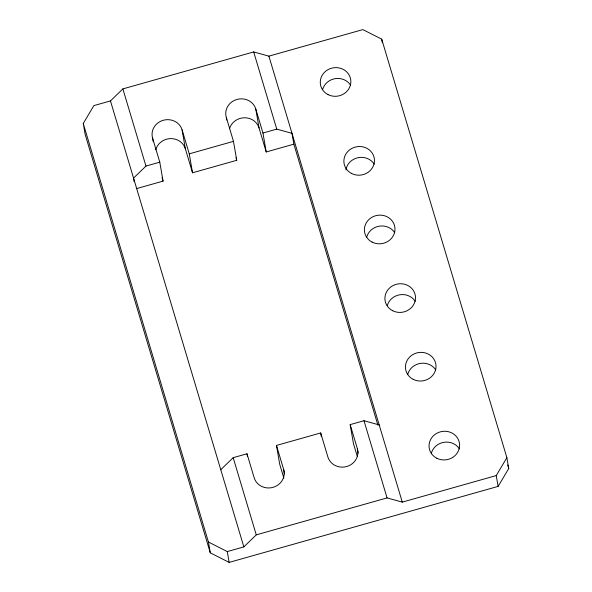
<?xml version="1.0" encoding="UTF-8"?>
<svg xmlns="http://www.w3.org/2000/svg" width="592" height="592" viewBox="0 0 592 592"><rect width="100%" height="100%" fill="white"/><g stroke="black" fill="none" stroke-linecap="round" stroke-linejoin="round"><path stroke-width="0.89" d="M83.25 123.491L93.884 105.605L110.467 100.914L122.877 88.896L253.687 51.933L268.901 56.151L362.859 29.6L381.707 39.161L506.878 457.683L508.75 468.509L498.116 486.395L229.141 562.4L210.293 552.839L85.122 134.317L83.25 123.491L208.428 542.013L210.293 552.839M498.116 486.395L496.244 475.576L506.878 457.683M262.952 133.022L276.767 129.123L291.989 133.333L293.861 144.159L266.222 151.974L262.952 133.022L255.774 109.009A15.325 14.312 -9.8 0 0 236.926 99.456A15.325 14.312 -9.8 0 0 226.292 117.342L233.477 141.355L236.748 160.299L192.533 172.79L189.262 153.846L182.077 129.833A15.325 14.312 -9.8 0 0 163.237 120.28A15.325 14.312 -9.8 0 0 152.603 138.165L159.781 162.178L145.965 166.078L133.548 178.103L134.177 181.714M220.764 469.7L233.181 457.675L246.997 453.775L254.175 477.788A15.325 14.312 -9.8 0 0 273.023 487.349A15.325 14.312 -9.8 0 0 283.657 469.456L276.471 445.443L320.686 432.952L327.872 456.965A15.325 14.312 -9.8 0 0 346.712 466.526A15.325 14.312 -9.8 0 0 357.346 448.64L350.168 424.619L363.984 420.72L379.206 424.93M208.428 542.013L227.269 551.574L243.852 546.89L256.262 534.865L387.064 497.909L402.286 502.12L496.244 475.576M189.262 153.846L233.477 141.355M136.286 188.685L163.059 181.122L159.781 162.178M507.692 464.972L508.75 468.509M268.901 56.151L402.286 502.12M293.861 144.159L377.903 425.152M253.687 51.933L276.767 129.123M363.984 420.72L387.064 497.909M255.774 109.009L259.044 127.953L266.222 151.974M357.287 456.432L353.439 443.571L350.168 424.619M235.979 157.724L236.748 160.299M182.077 129.833L185.348 148.777L192.533 172.79M283.849 478.114L279.742 464.387L276.471 445.443M162.03 177.689L163.059 181.122M122.877 88.896L145.965 166.078M233.181 457.675L256.262 534.865M110.467 100.914L243.852 546.89M381.707 39.161L382.328 42.765M357.346 448.64L358.123 453.146M320.686 432.952L321.308 436.563M226.292 117.342L226.758 120.05M283.657 469.456L284.434 473.97M246.997 453.775L247.463 456.484M227.269 551.574L229.141 562.4M152.603 138.165L153.224 141.769M155.792 149.687A15.325 14.312 -9.8 0 1 170.459 138.609A15.325 14.312 -9.8 0 1 185.348 148.777M229.489 128.864A15.325 14.312 -9.8 0 1 244.156 117.786A15.325 14.312 -9.8 0 1 259.044 127.953M345.898 169.911A15.325 14.312 -9.8 0 1 358.101 157.679A15.325 14.312 -9.8 0 1 374.211 164.11M407.777 374.262A15.325 14.312 -9.8 0 1 420.453 363.37A15.325 14.312 -9.8 0 1 435.771 369.948M431.376 453.169A15.325 14.312 -9.8 0 1 444.052 442.276A15.325 14.312 -9.8 0 1 459.37 448.847M322.618 89.533A15.325 14.312 -9.8 0 1 335.287 78.632A15.325 14.312 -9.8 0 1 350.612 85.211M366.737 237.044A15.325 14.312 -9.8 0 1 379.405 226.151A15.325 14.312 -9.8 0 1 394.731 232.723M387.257 305.657A15.325 14.312 -9.8 0 1 399.926 294.764A15.325 14.312 -9.8 0 1 415.251 301.335M351.641 173.508A15.325 14.312 -9.8 0 0 374.462 160.388A15.325 14.312 -9.8 0 0 351.382 148.688A15.325 14.312 -9.8 0 0 351.641 173.508M413.209 379.346A15.325 14.312 -9.8 0 0 436.023 366.226A15.325 14.312 -9.8 0 0 412.95 354.519A15.325 14.312 -9.8 0 0 413.209 379.346M436.807 458.245A15.325 14.312 -9.8 0 0 459.621 445.125A15.325 14.312 -9.8 0 0 436.548 433.418A15.325 14.312 -9.8 0 0 436.807 458.245M328.042 94.609A15.325 14.312 -9.8 0 0 350.864 81.489A15.325 14.312 -9.8 0 0 327.783 69.782A15.325 14.312 -9.8 0 0 328.042 94.609M372.161 242.121A15.325 14.312 -9.8 0 0 394.982 229A15.325 14.312 -9.8 0 0 371.902 217.294A15.325 14.312 -9.8 0 0 372.161 242.121M392.688 310.733A15.325 14.312 -9.8 0 0 415.503 297.613A15.325 14.312 -9.8 0 0 392.422 285.906A15.325 14.312 -9.8 0 0 392.688 310.733"/></g></svg>
